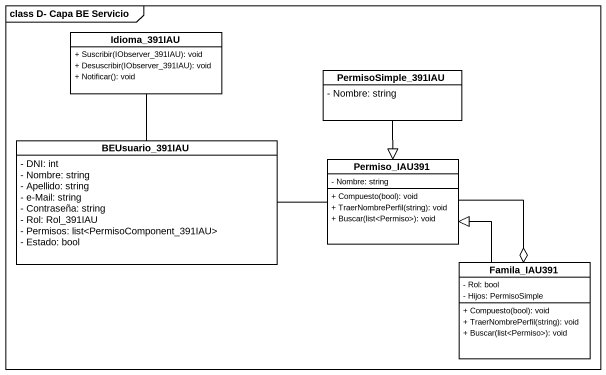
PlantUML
@startuml
mainframe class D- Capa BE Servicio
hide circle
hide empty members
skinparam classAttributeIconSize 0
class Idioma_391IAU {
  + Suscribir(IObserver_391IAU): void
  + Desuscribir(IObserver_391IAU): void
  + Notificar(): void
}
class PermisoSimple_391IAU {
  - Nombre: string
}
class BEUsuario_391IAU {
  - DNI: int
  - Nombre: string
  - Apellido: string
  - e-Mail: string
  - Contraseña: string
  - Rol: Rol_391IAU
  - Permisos: list<PermisoComponent_391IAU>
  - Estado: bool
}
class Permiso_IAU391 {
  - Nombre: string
  + Compuesto(bool): void
  + TraerNombrePerfil(string): void
  + Buscar(list<Permiso>): void
}
class Famila_IAU391 {
  - Rol: bool
  - Hijos: PermisoSimple
  + Compuesto(bool): void
  + TraerNombrePerfil(string): void
  + Buscar(list<Permiso>): void
}
PermisoSimple_391IAU --|> Permiso_IAU391
BEUsuario_391IAU -up- Idioma_391IAU
BEUsuario_391IAU -right- Permiso_IAU391
Permiso_IAU391 --o Famila_IAU391
Famila_IAU391 -up-|> Permiso_IAU391
@enduml
